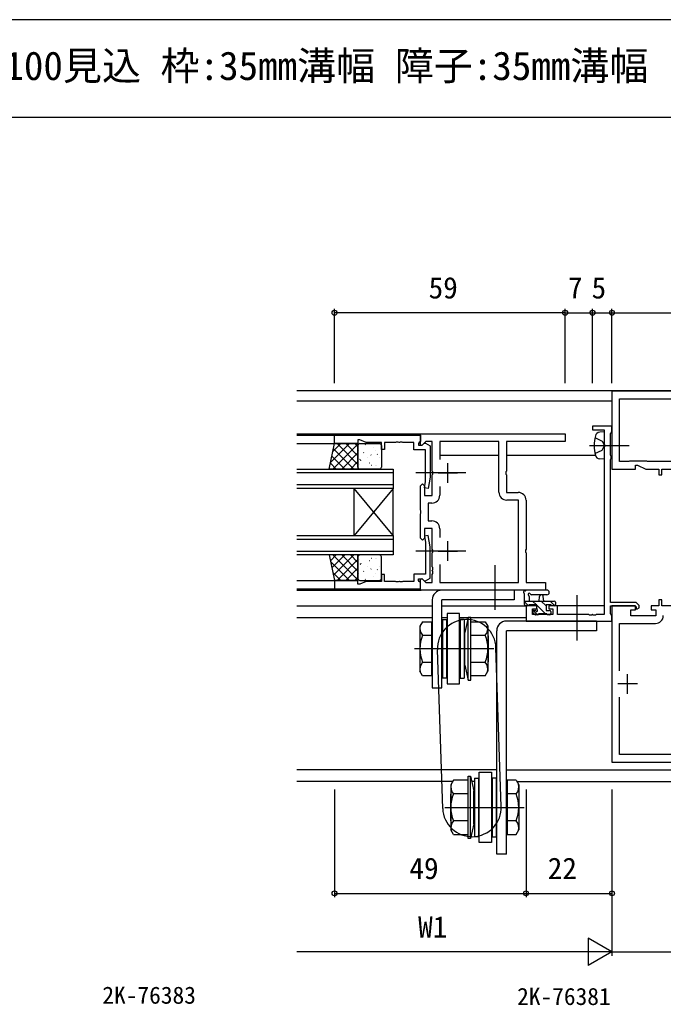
# Model space of a CAD drawing. Units: millimetres, scale not verified. Extents: x -437 to 438, y -344 to 341.
# Drawn here: x -89.3 to 75.4, y 54 to 306.3 of the extents above; entities that cross this region are included whole.
import ezdxf
from ezdxf.enums import TextEntityAlignment as Align

# ---------------------------------------------------------------- set-up
doc = ezdxf.new("R2010")
doc.units = ezdxf.units.MM
doc.header["$LTSCALE"] = 2
for name, color, linetype in [('0-1_USER1', 3, 'Continuous'), ('0-2_YKK_11', 7, 'Continuous'), ('0-3_YKK_12', 2, 'Continuous'), ('0-4_YKK_13', 4, 'Continuous'), ('0-6_YKK_D', 6, 'Continuous'), ('0-7_YKK_ZWAK', 7, 'Continuous')]:
    doc.layers.add(name, color=color, linetype=linetype)
doc.styles.add('ＭＳ ゴシック', font='')
doc.styles.get('ＭＳ ゴシック').set_extended_font_data('MS Gothic')

msp = doc.modelspace()

# ---------------------------------------------------------------- linework, layer by layer
at = {"layer": '0-2_YKK_11'}
for p, q in [((20.3, 187.8), (20.3, 192.8)), ((17.8, 190.3), (22.8, 190.3)), ((18.23, 186.838), (18.23, 184.57)), ((18.23, 176.03), (18.23, 173.762)), ((20.3, 167.8), (20.3, 172.8)), ((17.8, 170.3), (22.8, 170.3)), ((66.3, 133.8), (66.3, 138.8)), ((68.8, 136.3), (63.8, 136.3))]:
    msp.add_line(p, q, dxfattribs=at)
for points in [[(122.3, 211.2), (62.3, 211.2), (62.3, 191.3), (68.3, 191.3), (68.3, 192.3), (68.8, 192.3), (70.944, 191.3), (74.3, 191.3), (74.3, 189.8), (75.1, 189.8), (75.1, 191.3), (84.3, 191.3)], [(89.134, 193.23), (71.372, 193.23), (71.222, 193.3), (66.8, 193.3), (66.65, 193.23), (64.23, 193.23), (64.23, 209.27), (120.37, 209.27), (120.37, 193.23), (117.95, 193.23), (117.8, 193.3), (113.378, 193.3), (113.228, 193.23), (95.466, 193.23)], [(62.015, 194.664), (61.93, 194.827), (61.93, 200.401), (62.115, 200.601), (62.3, 200.8), (62.3, 202.3), (57.3, 202.3), (57.3, 201.3), (60.3, 201.3), (60.3, 197.758), (60.42, 197.575), (60.42, 197.025), (60.3, 196.842)], [(13.3, 200.3), (50.3, 200.3), (50.3, 198.37), (35.3, 198.37), (35.3, 190.758), (35.18, 190.575), (35.18, 190.025), (35.3, 189.842), (35.3, 185.3), (38.3, 185.3)], [(16.3, 189.842), (16.42, 190.025), (16.42, 190.575), (16.3, 190.758), (16.3, 198.37), (14.694, 198.37), (13.67, 197.346), (13.3, 197.5), (13.3, 200.3)], [(33.37, 185.37), (33.37, 198.37), (18.23, 198.37), (18.23, 193.762)], [(60.3, 196.842), (60.3, 154.03), (58.258, 154.03), (58.075, 153.91), (57.525, 153.91), (57.342, 154.03), (57.258, 154.03), (57.075, 153.91), (56.525, 153.91), (56.342, 154.03), (48.4, 154.03), (48.4, 156.3), (46.1, 156.3), (46.1, 155.5), (47.2, 155.5), (47.2, 154.03), (41.93, 154.03), (41.93, 155.5), (43.1, 155.5), (43.1, 156.3), (40.3, 156.3), (40.3, 152.4), (62.3, 152.4), (62.3, 153.83), (62.115, 154.029), (61.93, 154.229), (61.93, 156.3), (68.2, 156.3), (68.5, 156), (68.5, 155.59), (68.685, 155.472), (69.3, 155.759), (69.3, 156.331), (68.531, 157.1), (61.93, 157.1), (61.93, 193.773), (62.015, 193.936), (62.1, 194.1), (62.1, 194.5), (62.015, 194.664)], [(40.3, 183.3), (40.3, 170.758), (40.18, 170.575), (40.18, 170.025), (40.3, 169.842), (40.3, 162.23), (45.3, 162.23), (45.3, 160.3), (13.3, 160.3), (13.3, 163.1), (13.67, 163.254), (14.694, 162.23), (16.3, 162.23), (16.3, 164.342), (16.42, 164.525), (16.42, 165.075), (16.3, 165.258), (16.3, 165.342), (16.42, 165.525), (16.42, 166.075), (16.3, 166.258), (16.3, 169.842), (16.42, 170.025), (16.42, 170.575), (16.3, 170.758), (16.3, 176.1), (14.3, 176.1), (14.3, 173.6), (13.8, 173.1), (13.3, 173.6), (13.3, 179.842), (13.42, 180.025), (13.42, 180.575), (13.3, 180.758), (13.3, 187), (13.8, 187.5), (14.3, 187), (14.3, 184.5), (16.3, 184.5), (16.3, 189.842)], [(16.23, 182.57), (15.23, 182.57), (15.23, 178.03), (16.23, 178.03)], [(18.23, 166.838), (18.23, 162.23), (38.37, 162.23), (38.37, 183.37), (35.37, 183.37)], [(84.3, 156.3), (75.1, 156.3), (75.1, 157.8), (74.3, 157.8), (74.3, 156.3), (72.3, 156.3), (72.3, 155.3), (73.5, 155.3), (73.5, 153.7), (67.1, 153.7), (67.1, 155.3), (68.3, 155.3), (68.3, 156.3), (62.3, 156.3), (62.3, 116.3), (122.3, 116.3)], [(64.23, 139.65), (64.23, 151.77), (73.43, 151.77)], [(120.37, 132.95), (120.37, 118.23), (64.23, 118.23), (64.23, 132.95)]]:
    msp.add_lwpolyline(points, dxfattribs=at)
for points in [[(-8.7, 200.002), (13.3, 200.002), (13.3, 198.372), (13, 198.072), (12.8, 197.872), (12.8, 197.402), (13.75, 197.402), (14.25, 197.902), (14.588, 197.902), (15.8, 197.202), (15.8, 189.194), (15.292, 186.315), (14.308, 186.488), (14.6, 188.147), (14.6, 196.202), (11.6, 196.202), (11.6, 198.072), (8.808, 198.072), (8.625, 198.192), (8.075, 198.192), (7.892, 198.072), (7.808, 198.072), (7.625, 198.192), (7.075, 198.192), (6.892, 198.072), (4.1, 198.072), (4.1, 196.302), (3.3, 196.302), (3.3, 198.072), (-0.635, 198.072), (-2.2, 198.802), (-2.7, 198.802), (-2.7, 197.802), (-8.7, 197.802)], [(-8.7, 160.602), (13.3, 160.602), (13.3, 162.232), (13, 162.532), (12.8, 162.732), (12.8, 163.202), (13.75, 163.202), (14.25, 162.702), (14.588, 162.702), (15.8, 163.402), (15.8, 171.41), (15.292, 174.289), (14.308, 174.115), (14.6, 172.457), (14.6, 164.402), (11.6, 164.402), (11.6, 162.532), (8.808, 162.532), (8.625, 162.412), (8.075, 162.412), (7.892, 162.532), (7.808, 162.532), (7.625, 162.412), (7.075, 162.412), (6.892, 162.532), (4.1, 162.532), (4.1, 164.302), (3.3, 164.302), (3.3, 162.532), (-0.635, 162.532), (-2.2, 161.802), (-2.7, 161.802), (-2.7, 162.802), (-8.7, 162.802)]]:
    msp.add_lwpolyline(points, close=True, dxfattribs=at)
for centre, start, end in [((16.23, 184.57), 270, 359.99998), ((35.37, 185.37), 180, 269.99998), ((38.3, 183.3), 359.99998, 89.99996), ((16.23, 176.03), 359.99998, 89.99996), ((73.43, 153.77), 270, 359.99998)]:
    msp.add_arc(centre, 2, start, end, dxfattribs=at)
at = {"layer": '0-3_YKK_12'}
for p, q in [((202.933, 211.3), (-18.333, 211.3)), ((62.3, 208.7), (-18.333, 208.7)), ((-18.385, 200.3), (13.5, 200.3)), ((-18.333, 200), (-8.4, 200)), ((-18.333, 197.8), (-8.74, 197.8)), ((33.37, 194.8), (18.23, 194.8)), ((58.055, 194.8), (35.3, 194.8)), ((6.297, 190.3), (-18.333, 190.3)), ((-18.333, 187.3), (6.297, 187.3)), ((6.297, 186.3), (-18.333, 186.3)), ((-3.703, 174.3), (-3.703, 186.3)), ((6.297, 174.3), (-3.703, 186.3)), ((6.297, 186.3), (-3.703, 174.3)), ((6.297, 174.3), (6.297, 186.3)), ((6.297, 173.3), (-18.333, 173.3)), ((-18.333, 170.3), (6.297, 170.3)), ((6.297, 169.3), (-18.333, 169.3)), ((-18.333, 162.8), (-8.7, 162.8)), ((-18.385, 160.3), (13.5, 160.3)), ((-18.333, 160.6), (-8.4, 160.6)), ((-18.333, 156.3), (16.3, 156.3)), ((18.8, 156.3), (40.6, 156.3)), ((60.3, 156.299), (47.53, 156.3)), ((-18.333, 153.3), (16.3, 153.3)), ((18.8, 153.3), (20.12, 153.3)), ((23.32, 153.3), (40.3, 153.3)), ((32.8, 114.3), (-18.333, 114.3)), ((35.3, 114.3), (149.3, 114.3)), ((21.551, 111.3), (-18.333, 111.3)), ((27.12, 111.3), (26.392, 111.3)), ((37.969, 111.3), (146.631, 111.3))]:
    msp.add_line(p, q, dxfattribs=at)
for points in [[(-18.333, 191.3), (6.297, 191.3), (6.297, 186.3)], [(-18.333, 174.3), (6.297, 174.3), (6.297, 169.3)]]:
    msp.add_lwpolyline(points, dxfattribs=at)
at = {"layer": '0-4_YKK_13'}
for p, q in [((60.3, 200.8), (59.181, 200.702)), ((60.3, 200.8), (60.3, 193.8)), ((-9.7, 192.947), (-4.847, 197.8)), ((-9.117, 195.775), (-7.092, 197.8)), ((-9.102, 191.3), (-2.7, 197.702)), ((-8.034, 197.8), (-2.7, 192.466)), ((-5.789, 197.8), (-2.7, 194.711)), ((-3.544, 197.8), (-2.7, 196.956)), ((-2.7, 191.8), (-2.7, 197.3)), ((-2.2, 197.8), (2.8, 197.8)), ((-0.801, 197.524), (-0.825, 197.568)), ((1.39, 196.881), (1.366, 196.925)), ((3.3, 197.3), (3.3, 191.8)), ((56.547, 197.3), (66.73, 197.3)), ((-9.353, 194.629), (-6.025, 191.3)), ((-8.97, 196.49), (-3.779, 191.3)), ((-6.857, 191.3), (-2.7, 195.457)), ((-2.483, 196.121), (-2.491, 196.128)), ((-1.234, 195.447), (-1.258, 195.491)), ((0.656, 194.856), (0.632, 194.9)), ((1.704, 195.965), (1.697, 195.972)), ((2.281, 195.054), (2.193, 195.101)), ((2.848, 194.213), (2.824, 194.257)), ((3.28, 196.29), (3.256, 196.333)), ((-9.737, 192.767), (-8.27, 191.3)), ((-4.612, 191.3), (-2.7, 193.212)), ((-2.298, 192.36), (-2.306, 192.367)), ((-2.095, 193.672), (-2.183, 193.718)), ((-1.968, 193.423), (-1.992, 193.466)), ((-0.316, 194.179), (-0.323, 194.186)), ((0.224, 192.78), (0.2, 192.823)), ((0.757, 192.165), (0.668, 192.212)), ((1.889, 192.204), (1.882, 192.211)), ((2.114, 192.188), (2.09, 192.232)), ((60.3, 193.8), (59.181, 193.898)), ((-2.4, 191.346), (-2.424, 191.39)), ((2.8, 191.3), (-2.2, 191.3)), ((24.9, 190.3), (12.1, 190.3)), ((-9.737, 167.833), (-8.27, 169.3)), ((-9.353, 165.971), (-6.025, 169.3)), ((-9.102, 169.3), (-2.7, 162.898)), ((-8.97, 164.11), (-3.779, 169.3)), ((-6.857, 169.3), (-2.7, 165.143)), ((-4.612, 169.3), (-2.7, 167.388)), ((-2.4, 169.254), (-2.424, 169.21)), ((2.8, 169.3), (-2.2, 169.3)), ((24.9, 170.3), (12.1, 170.3)), ((-9.7, 167.653), (-4.847, 162.8)), ((-8.034, 162.8), (-2.7, 168.134)), ((-2.7, 168.8), (-2.7, 163.3)), ((-2.298, 168.24), (-2.306, 168.233)), ((-2.095, 166.928), (-2.183, 166.882)), ((-1.968, 167.177), (-1.992, 167.134)), ((0.224, 167.821), (0.2, 167.777)), ((0.757, 168.435), (0.668, 168.388)), ((1.889, 168.396), (1.882, 168.389)), ((2.114, 168.412), (2.09, 168.368)), ((3.3, 163.3), (3.3, 168.8)), ((32.3, 166.73), (32.3, 155.3)), ((-9.117, 164.825), (-7.092, 162.8)), ((-5.789, 162.8), (-2.7, 165.889)), ((-2.483, 164.479), (-2.491, 164.472)), ((-1.234, 165.153), (-1.258, 165.109)), ((-0.316, 166.421), (-0.323, 166.414)), ((0.656, 165.744), (0.632, 165.7)), ((1.704, 164.635), (1.697, 164.628)), ((2.281, 165.546), (2.193, 165.499)), ((2.848, 166.387), (2.824, 166.343)), ((3.28, 164.311), (3.256, 164.267)), ((-3.544, 162.8), (-2.7, 163.644)), ((-2.2, 162.8), (2.8, 162.8)), ((-0.801, 163.076), (-0.825, 163.032)), ((1.39, 163.719), (1.366, 163.675)), ((37.3, 160.3), (18.8, 160.3)), ((37.3, 160.3), (37.3, 157.8)), ((39.93, 156.6), (39.93, 159.28)), ((45.658, 160.3), (40.496, 160.3)), ((45.658, 159.1), (41.697, 159.097)), ((53.3, 159.03), (53.3, 147.4)), ((18.8, 135.3), (18.8, 157.8)), ((37.3, 157.8), (18.8, 157.8)), ((36.05, 157.8), (28.55, 157.8)), ((39.93, 157.5), (47.53, 157.5)), ((40.911, 156.317), (39.93, 157.298)), ((41.13, 158.68), (41.13, 157.5)), ((42.973, 156.5), (41.973, 157.5)), ((45.273, 154.2), (43.03, 156.443)), ((43.63, 157.5), (43.732, 158.644)), ((45.43, 156.288), (44.218, 157.5)), ((44.83, 157.5), (44.728, 158.644)), ((47.641, 156.321), (46.463, 157.5)), ((47.83, 157.2), (47.83, 156.6)), ((20.12, 154.3), (20.12, 136.3)), ((23.32, 154.3), (20.12, 154.3)), ((23.32, 136.3), (23.32, 154.3)), ((40.83, 156.3), (40.23, 156.3)), ((42.518, 154.088), (42.018, 154.588)), ((43.228, 154), (42.141, 155.087)), ((42.23, 155.1), (42.569, 155.1)), ((43.33, 154), (42.73, 154)), ((45.63, 154.2), (43.53, 154.2)), ((46.33, 154), (45.83, 154)), ((46.63, 154.8), (46.63, 154.3)), ((47.53, 156.3), (46.93, 156.3)), ((13.82, 152.228), (13.14, 151.05)), ((13.82, 152.228), (16.14, 152.228)), ((16.14, 152.228), (16.14, 138.372)), ((18.96, 152.8), (18.96, 137.8)), ((18.96, 152.8), (19.96, 152.8)), ((19.96, 152.8), (19.96, 137.8)), ((23.48, 152.8), (23.48, 137.8)), ((24.48, 152.8), (23.48, 152.8)), ((24.48, 152.8), (24.48, 137.8)), ((26.14, 153.3), (25.54, 153.3)), ((26.14, 137.3), (26.14, 153.3)), ((58.3, 152.4), (35.3, 152.4)), ((58.3, 152.4), (58.3, 149.9)), ((13.14, 151.05), (13.14, 139.55)), ((24.64, 141.1), (24.64, 149.5)), ((30.54, 151.05), (30.54, 139.55)), ((32.8, 92.7), (32.8, 149.9)), ((35.3, 92.7), (35.3, 149.9)), ((58.3, 149.9), (35.3, 149.9)), ((13.82, 148.764), (16.14, 148.764)), ((26.14, 148.764), (29.86, 148.764)), ((30.64, 148.624), (30.54, 148.724)), ((30.64, 148.624), (30.64, 141.977)), ((32.04, 145.3), (11.74, 145.3)), ((18.984, 104.449), (17.624, 145.049)), ((33.976, 104.951), (32.616, 145.551)), ((13.82, 141.836), (16.14, 141.836)), ((26.14, 141.836), (29.86, 141.836)), ((30.64, 141.977), (30.54, 141.877)), ((13.82, 138.372), (13.14, 139.55)), ((29.86, 138.372), (30.54, 139.55)), ((16.14, 138.372), (13.82, 138.372)), ((19.96, 137.8), (18.96, 137.8)), ((20.12, 136.3), (23.32, 136.3)), ((23.48, 137.8), (24.48, 137.8)), ((29.86, 138.372), (26.14, 138.372)), ((28.28, 95.7), (28.28, 113.7)), ((28.28, 113.7), (31.48, 113.7)), ((31.48, 113.7), (31.48, 95.7)), ((25.46, 96.7), (25.46, 112.7)), ((25.46, 112.7), (26.06, 112.7)), ((27.12, 112.2), (27.12, 97.2)), ((27.12, 112.2), (28.12, 112.2)), ((28.12, 112.2), (28.12, 97.2)), ((31.64, 112.2), (31.64, 97.2)), ((32.64, 112.2), (31.64, 112.2)), ((32.64, 112.2), (32.64, 97.2)), ((35.46, 111.628), (35.46, 97.772)), ((37.78, 111.628), (35.46, 111.628)), ((37.78, 111.628), (38.46, 110.45)), ((21.06, 110.45), (21.06, 98.95)), ((26.96, 100.5), (26.96, 108.9)), ((38.46, 110.45), (38.46, 98.95)), ((20.96, 108.023), (21.06, 108.123)), ((20.96, 108.023), (20.96, 101.376)), ((25.46, 108.164), (21.74, 108.164)), ((37.78, 108.164), (35.46, 108.164)), ((19.56, 104.7), (39.86, 104.7)), ((20.96, 101.376), (21.06, 101.276)), ((25.46, 101.236), (21.74, 101.236)), ((37.78, 101.236), (35.46, 101.236)), ((21.74, 97.772), (21.06, 98.95)), ((37.78, 97.772), (38.46, 98.95)), ((21.74, 97.772), (25.46, 97.772)), ((28.12, 97.2), (27.12, 97.2)), ((31.64, 97.2), (32.64, 97.2)), ((35.46, 97.772), (37.78, 97.772)), ((31.48, 95.7), (28.28, 95.7)), ((35.3, 92.7), (32.8, 92.7))]:
    msp.add_line(p, q, dxfattribs=at)
for points in [[(57.937, 199.35), (59.752, 198.445), (60.361, 197.3)], [(57.937, 195.25), (59.752, 196.155), (60.361, 197.3)], [(16.3, 157.8), (16.3, 135.3), (18.8, 135.3)], [(43.03, 155.561), (43.03, 156.5), (41.03, 156.5)], [(46.73, 156.5), (45.43, 156.5), (45.43, 155.1), (46.33, 155.1)], [(25.54, 137.3), (25.54, 153.3), (24.64, 149.5)], [(26.14, 152.228), (29.86, 152.228), (30.54, 151.05)], [(24.64, 141.1), (25.54, 137.3), (26.14, 137.3)], [(25.46, 111.628), (21.74, 111.628), (21.06, 110.45)], [(26.06, 96.7), (26.06, 112.7), (26.96, 108.9)], [(26.96, 100.5), (26.06, 96.7), (25.46, 96.7)]]:
    msp.add_lwpolyline(points, dxfattribs=at)
for points in [[(-10.039, 191.3), (-8.7, 197.8), (-2.7, 197.8), (-2.7, 191.3)], [(-10.039, 169.3), (-8.7, 162.8), (-2.7, 162.8), (-2.7, 169.3)]]:
    msp.add_lwpolyline(points, close=True, dxfattribs=at)
for centre, radius, start, end in [((66.7, 197.3), 9, 164.11915, 195.88085), ((59.294, 199.407), 1.3, 95, 164.11915), ((-2.2, 197.3), 0.5, 90, 180), ((2.8, 197.3), 0.5, 0, 90), ((59.294, 195.193), 1.3, 195.88085, 265), ((-2.2, 191.8), 0.5, 180, 270), ((2.8, 191.8), 0.5, 270, 0), ((-2.2, 168.8), 0.5, 90, 180), ((2.8, 168.8), 0.5, 0, 90), ((-2.2, 163.3), 0.5, 180, 270), ((2.8, 163.3), 0.5, 270, 0), ((18.8, 157.8), 2.5, 90, 180), ((39.93, 159.8), 0.3, 79.47122, 240), ((39.63, 159.28), 0.3, 0, 60), ((40.04, 160.39), 0.3, 259.47122, 319.47122), ((40.496, 160), 0.3, 90, 139.47122), ((41.13, 159.2), 0.3, 19.18976, 240), ((40.83, 158.68), 0.3, 0, 60), ((41.697, 159.397), 0.3, 199.18976, 270.04023), ((44.23, 158.6), 0.5, 5.09207, 174.90793), ((45.658, 159.7), 0.6, 270.04023, 90.04023), ((40.23, 156.6), 0.3, 180, 270), ((40.83, 156.5), 0.2, 270, 0), ((46.93, 156.5), 0.2, 180, 270), ((47.53, 157.2), 0.3, 0, 90), ((47.53, 156.6), 0.3, 270, 0), ((42.23, 154.8), 0.3, 90, 225), ((42.73, 154.3), 0.3, 225, 270), ((42.569, 154.8), 0.3, 33.05573, 90), ((43.03, 155.1), 0.25, 213.05573, 56.94427), ((43.33, 155.561), 0.3, 180, 236.94427), ((43.33, 154.2), 0.2, 270, 0), ((45.83, 154.2), 0.2, 180, 270), ((46.33, 154.8), 0.3, 0, 90), ((46.33, 154.3), 0.3, 270, 0), ((25.12, 145.3), 7.5, 1.9183, 181.9183), ((35.3, 149.9), 2.5, 90, 180), ((15.685, 150.496), 2.545, 162.88329, 222.88329), ((27.995, 150.496), 2.545, 317.11671, 17.11671), ((22.301, 145.3), 9.161, 157.78069, 202.21931), ((21.38, 145.3), 9.161, 337.78069, 22.21931), ((15.685, 140.104), 2.545, 137.11671, 197.11671), ((27.995, 140.104), 2.545, 342.88329, 42.88329), ((23.605, 109.896), 2.545, 162.88329, 222.88329), ((35.915, 109.896), 2.545, 317.11671, 17.11671), ((30.221, 104.7), 9.161, 157.78069, 202.21931), ((29.299, 104.7), 9.161, 337.78069, 22.21931), ((26.48, 104.7), 7.5, 181.9183, 1.9183), ((23.605, 99.504), 2.545, 137.11671, 197.11671), ((35.915, 99.504), 2.545, 342.88329, 42.88329)]:
    msp.add_arc(centre, radius, start, end, dxfattribs=at)
at = {"layer": '0-6_YKK_D'}
for p, q in [((-8.7, 213.3), (-8.7, 232.3)), ((50.3, 213.3), (50.3, 232.3)), ((50.3, 213.3), (50.3, 232.3)), ((57.3, 213.3), (57.3, 232.3)), ((57.3, 213.3), (57.3, 232.3)), ((62.3, 213.3), (62.3, 232.3)), ((62.3, 213.3), (62.3, 232.3)), ((50.3, 231.3), (-8.7, 231.3)), ((50.3, 231.3), (57.3, 231.3)), ((57.3, 231.3), (62.3, 231.3)), ((62.3, 231.3), (122.3, 231.3)), ((-8.7, 109.3), (-8.7, 81.7)), ((40.3, 109.3), (40.3, 81.7)), ((40.3, 109.3), (40.3, 81.7)), ((62.3, 109.3), (62.3, 81.7)), ((62.3, 109.3), (62.3, 66.7)), ((-8.7, 82.7), (40.3, 82.7)), ((40.3, 82.7), (62.3, 82.7)), ((62.3, 67.7), (56.238, 71.2)), ((56.238, 71.2), (56.238, 64.2)), ((55.3, 67.7), (-18.333, 67.7)), ((62.3, 67.7), (50.176, 67.7)), ((62.3, 67.7), (56.238, 64.2)), ((62.3, 67.7), (122.3, 67.7))]:
    msp.add_line(p, q, dxfattribs=at)
for centre in [(-8.7, 231.3), (50.3, 231.3), (50.3, 231.3), (57.3, 231.3), (57.3, 231.3), (62.3, 231.3), (62.3, 231.3), (-8.7, 82.7), (40.3, 82.7), (40.3, 82.7), (62.3, 82.7)]:
    msp.add_circle(centre, 0.637, dxfattribs=at)
at = {"layer": '0-7_YKK_ZWAK'}
for p, q in [((438.3, 306.3), (-436.7, 306.3)), ((438.3, 281.3), (-436.7, 281.3))]:
    msp.add_line(p, q, dxfattribs=at)

# ---------------------------------------------------------------- texts
at = {"layer": '0-1_USER1', "style": 'ＭＳ ゴシック'}
msp.add_text('外倒し窓【排煙窓・露出オペレーター仕様】 100見込 枠:35mm溝幅 障子:35mm溝幅', height=7.331, dxfattribs=at).set_placement((-298.154, 288.658), align=Align.BOTTOM_LEFT)
at = {"layer": '0-6_YKK_D', "style": 'ＭＳ ゴシック'}
for s, height, p in [('59', 5.499, (15.367, 233.3)), ('7', 5.499, (51.051, 233.3)), ('5', 5.499, (57.073, 233.3)), ('49', 5.499, (10.452, 84.7)), ('22', 5.499, (45.845, 84.7)), ('W1', 5.499, (12.688, 69.7)), ('2K-76383', 4.399, (-68.111, 53.126)), ('2K-76381', 4.399, (38.024, 52.8))]:
    msp.add_text(s, height=height, dxfattribs=at).set_placement(p, align=Align.BOTTOM_LEFT)

doc.saveas('drawing.dxf')
